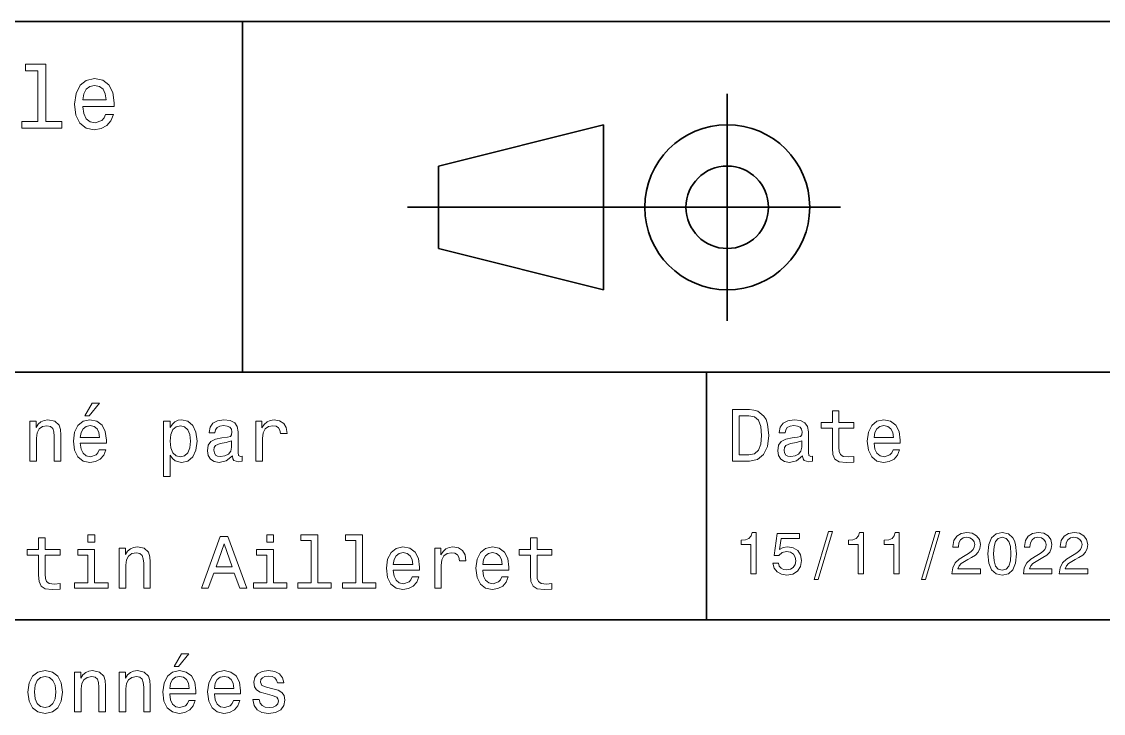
# Model space of a CAD drawing. Extents: x 0 to 297, y 0 to 210.
# Drawn here: x 108.8 to 161.2, y 36.5 to 70 of the extents above; entities that cross this region are included whole.
import ezdxf

# ---------------------------------------------------------------- set-up
doc = ezdxf.new("R2010")
doc.units = 0

msp = doc.modelspace()

# ---------------------------------------------------------------- linework, layer by layer
at = {"color": 7, "lineweight": 35}
for p, q in [((97, 70), (287, 70)), ((127.5, 61), (148.5, 61)), ((97, 53), (162, 53)), ((97, 41), (162, 41))]:
    msp.add_line(p, q, dxfattribs=at)
at = {"color": 7, "lineweight": 35, "ltscale": 0.425}
msp.add_line((119.5, 53), (119.5, 70), dxfattribs=at)
at = {"color": 7, "lineweight": 35, "ltscale": 0.275}
msp.add_line((143, 55.5), (143, 66.5), dxfattribs=at)
at = {"color": 7, "lineweight": 35, "ltscale": 0.206155}
for p, q in [((129, 63), (137, 65)), ((137, 57), (129, 59))]:
    msp.add_line(p, q, dxfattribs=at)
at = {"color": 7, "lineweight": 35, "ltscale": 0.2}
msp.add_line((137, 65), (137, 57), dxfattribs=at)
at = {"color": 7, "lineweight": 35, "ltscale": 0.1}
msp.add_line((129, 59), (129, 63), dxfattribs=at)
at = {"color": 7, "lineweight": 35, "ltscale": 0.3}
msp.add_line((142, 41), (142, 53), dxfattribs=at)
at = {"color": 7, "lineweight": 13}
for points in [[(109.572044, 67.621033), (109.572044, 65.157059), (108.789627, 65.157059), (108.789627, 64.837173), (110.730545, 64.837173), (110.730545, 65.157059), (109.952454, 65.157059), (109.952454, 67.940918), (108.975502, 67.940918), (108.975502, 67.621033)], [(111.750717, 65.887604), (113.272339, 65.887604), (113.276657, 66.064842), (113.207497, 66.561958), (113.017288, 66.933716), (112.714699, 67.158501), (112.312683, 67.240631), (111.919312, 67.154175), (111.616714, 66.912102), (111.422188, 66.51873), (111.353027, 66), (111.41787, 65.4683), (111.612396, 65.079247), (111.91066, 64.837173), (112.299713, 64.755043), (112.636887, 64.811234), (112.913544, 64.958214), (113.116714, 65.191643), (113.233429, 65.502876), (112.857346, 65.502876), (112.779541, 65.329971), (112.667145, 65.200287), (112.34726, 65.096542), (112.100868, 65.144089), (111.914986, 65.295387), (111.793945, 65.541786), (111.750717, 65.874634)], [(111.750717, 66.207489), (111.798271, 66.50576), (111.914986, 66.726219), (112.092216, 66.860229), (112.325653, 66.907776), (112.554756, 66.860229), (112.731987, 66.726219), (112.840057, 66.50576), (112.878967, 66.207489)], [(111.84726, 50.88797), (112.059799, 50.88797), (112.560516, 51.500362), (112.207489, 51.500362)], [(144.080688, 51.190563), (143.248566, 51.190563), (143.248566, 48.690563), (144.080688, 48.690563), (144.473343, 48.769814), (144.765137, 49.011169), (144.945251, 49.40382), (145.010086, 49.940563), (144.952454, 50.488113), (144.880402, 50.70425), (144.779541, 50.877163), (144.487747, 51.111313), (144.296829, 51.168949)], [(144.055481, 50.891571), (144.329254, 50.837536), (144.516571, 50.671829), (144.628235, 50.376442), (144.664261, 49.940563), (144.624634, 49.519093), (144.51297, 49.223705), (144.322052, 49.047192), (144.055481, 48.989555), (143.583572, 48.989555), (143.583572, 50.891571)], [(148.100861, 50.289986), (148.100861, 49.320965), (148.122482, 49.007565), (148.223343, 48.791428), (148.425079, 48.665348), (148.767288, 48.62212), (149.141937, 48.640129), (149.141937, 48.913906), (148.868149, 48.892292), (148.619598, 48.921112), (148.486313, 49.011169), (148.42868, 49.162464), (148.417862, 49.375), (148.417862, 50.289986), (149.141937, 50.289986), (149.141937, 50.560158), (148.417862, 50.560158), (148.417862, 51.125721), (148.100861, 51.125721), (148.100861, 50.560158), (147.553314, 50.560158), (147.553314, 50.289986)], [(109.181557, 48.690563), (109.498558, 48.690563), (109.498558, 49.807278), (109.530983, 50.063042), (109.635445, 50.250362), (109.797546, 50.365635), (110.013687, 50.408863), (110.1866, 50.372841), (110.29467, 50.275578), (110.348701, 50.113472), (110.366714, 49.897335), (110.366714, 48.690563), (110.683716, 48.690563), (110.683716, 49.962177), (110.669312, 50.217941), (110.604469, 50.430477), (110.39193, 50.625), (110.060516, 50.693443), (109.876801, 50.668228), (109.721901, 50.599785), (109.588615, 50.484512), (109.484146, 50.329613), (109.484146, 50.625), (109.181557, 50.625)], [(111.627518, 49.565922), (112.895531, 49.565922), (112.899132, 49.713619), (112.841499, 50.127884), (112.682999, 50.437683), (112.430832, 50.625), (112.095825, 50.693443), (111.768013, 50.621399), (111.515854, 50.41967), (111.353745, 50.091862), (111.296112, 49.659584), (111.350143, 49.216499), (111.512245, 48.892292), (111.760803, 48.690563), (112.085014, 48.62212), (112.365997, 48.668949), (112.596542, 48.791428), (112.765854, 48.98595), (112.863113, 49.245319), (112.549713, 49.245319), (112.484871, 49.101227), (112.391212, 48.993156), (112.124641, 48.9067), (111.919312, 48.946327), (111.764412, 49.072407), (111.663544, 49.27774), (111.627518, 49.555115)], [(111.627518, 49.832493), (111.667145, 50.081055), (111.764412, 50.264771), (111.912102, 50.376442), (112.106628, 50.416069), (112.297546, 50.376442), (112.445244, 50.264771), (112.535301, 50.081055), (112.567726, 49.832493)], [(115.986313, 50.326012), (115.986313, 50.625), (115.669312, 50.625), (115.669312, 47.941284), (115.986313, 47.941284), (115.986313, 48.98595), (116.097984, 48.816643), (116.22406, 48.704971), (116.541069, 48.62212), (116.843658, 48.690563), (117.081413, 48.895893), (117.236313, 49.2201), (117.293945, 49.659584), (117.236313, 50.095463), (117.081413, 50.41967), (116.843658, 50.621399), (116.541069, 50.693443), (116.368156, 50.671829), (116.220459, 50.603386), (116.094383, 50.488113)], [(116.48703, 48.9067), (116.274498, 48.953533), (116.119598, 49.097622), (116.022339, 49.331772), (115.989914, 49.659584), (116.022339, 49.983791), (116.119598, 50.217941), (116.274498, 50.358429), (116.48703, 50.408863), (116.681557, 50.358429), (116.836456, 50.21434), (116.933716, 49.98019), (116.969742, 49.659584), (116.933716, 49.335377), (116.836456, 49.097622), (116.681557, 48.953533)], [(119.005043, 48.942726), (119.005043, 48.931919), (119.023056, 48.809441), (119.077087, 48.722984), (119.304031, 48.654541), (119.480545, 48.683357), (119.480545, 48.928314), (119.4049, 48.917507), (119.304031, 48.96434), (119.286026, 49.108429), (119.286026, 50.109871), (119.242798, 50.365635), (119.116714, 50.54575), (118.896973, 50.65382), (118.587173, 50.693443), (118.284584, 50.650219), (118.061241, 50.52774), (117.920746, 50.336815), (117.873917, 50.084656), (117.873917, 50.063042), (118.158501, 50.063042), (118.183716, 50.21434), (118.26297, 50.322407), (118.392654, 50.387249), (118.57637, 50.412464), (118.752884, 50.394455), (118.878967, 50.34042), (118.954613, 50.246758), (118.979828, 50.117077), (118.965416, 49.965778), (118.907784, 49.890129), (118.763687, 49.854107), (118.493515, 49.825291), (118.183716, 49.760448), (117.963974, 49.645176), (117.834297, 49.465057), (117.79467, 49.19849), (117.830688, 48.960735), (117.942368, 48.784222), (118.122482, 48.67255), (118.37104, 48.632927), (118.706055, 48.708576)], [(120.143372, 48.690563), (120.460373, 48.690563), (120.460373, 49.796471), (120.492798, 50.063042), (120.590057, 50.253963), (120.748558, 50.369236), (120.961098, 50.408863), (121.119598, 50.383648), (121.238472, 50.3116), (121.310516, 50.189121), (121.335739, 50.023415), (121.656342, 50.023415), (121.613113, 50.315205), (121.49424, 50.524136), (121.296112, 50.650219), (121.02594, 50.693443), (120.842224, 50.664627), (120.683716, 50.592579), (120.543228, 50.4701), (120.431557, 50.304398), (120.431557, 50.625), (120.143372, 50.625)], [(146.656342, 48.942726), (146.656342, 48.931919), (146.674347, 48.809441), (146.728394, 48.722984), (146.955338, 48.654541), (147.131851, 48.683357), (147.131851, 48.928314), (147.056198, 48.917507), (146.955338, 48.96434), (146.937317, 49.108429), (146.937317, 50.109871), (146.894089, 50.365635), (146.768005, 50.54575), (146.548264, 50.65382), (146.23848, 50.693443), (145.935883, 50.650219), (145.71254, 50.52774), (145.572052, 50.336815), (145.525223, 50.084656), (145.525223, 50.063042), (145.809799, 50.063042), (145.835022, 50.21434), (145.914261, 50.322407), (146.043945, 50.387249), (146.227661, 50.412464), (146.404175, 50.394455), (146.530258, 50.34042), (146.605911, 50.246758), (146.631119, 50.117077), (146.616714, 49.965778), (146.559082, 49.890129), (146.414978, 49.854107), (146.144806, 49.825291), (145.835022, 49.760448), (145.61528, 49.645176), (145.485596, 49.465057), (145.445969, 49.19849), (145.481995, 48.960735), (145.593658, 48.784222), (145.773773, 48.67255), (146.022339, 48.632927), (146.357346, 48.708576)], [(150.121765, 49.565922), (151.389771, 49.565922), (151.393372, 49.713619), (151.335739, 50.127884), (151.177231, 50.437683), (150.925079, 50.625), (150.590057, 50.693443), (150.262253, 50.621399), (150.010086, 50.41967), (149.847977, 50.091862), (149.790344, 49.659584), (149.844376, 49.216499), (150.006485, 48.892292), (150.255051, 48.690563), (150.579254, 48.62212), (150.860229, 48.668949), (151.090775, 48.791428), (151.260086, 48.98595), (151.357346, 49.245319), (151.043945, 49.245319), (150.979111, 49.101227), (150.885452, 48.993156), (150.618881, 48.9067), (150.413544, 48.946327), (150.258652, 49.072407), (150.157776, 49.27774), (150.121765, 49.555115)], [(150.121765, 49.832493), (150.161377, 50.081055), (150.258652, 50.264771), (150.406342, 50.376442), (150.600861, 50.416069), (150.791794, 50.376442), (150.939484, 50.264771), (151.029541, 50.081055), (151.061966, 49.832493)], [(118.969025, 49.367798), (118.925797, 49.180477), (118.810516, 49.036385), (118.637611, 48.942726), (118.425072, 48.910305), (118.288185, 48.928314), (118.190926, 48.98595), (118.129684, 49.086815), (118.111671, 49.227306), (118.126083, 49.353386), (118.183716, 49.443443), (118.414268, 49.544312), (118.706055, 49.587536), (118.969025, 49.673992)], [(146.620316, 49.367798), (146.577087, 49.180477), (146.461823, 49.036385), (146.28891, 48.942726), (146.07637, 48.910305), (145.939484, 48.928314), (145.842224, 48.98595), (145.780975, 49.086815), (145.76297, 49.227306), (145.777374, 49.353386), (145.835022, 49.443443), (146.065567, 49.544312), (146.357346, 49.587536), (146.620316, 49.673992)], [(112.329971, 45.117435), (111.994957, 45.117435), (111.994957, 44.757202), (112.329971, 44.757202)], [(121.004326, 45.117435), (120.669312, 45.117435), (120.669312, 44.757202), (121.004326, 44.757202)], [(122.823486, 44.850864), (122.823486, 42.79755), (122.171471, 42.79755), (122.171471, 42.530979), (123.78891, 42.530979), (123.78891, 42.79755), (123.140488, 42.79755), (123.140488, 45.117435), (122.32637, 45.117435), (122.32637, 44.850864)], [(124.992081, 44.850864), (124.992081, 42.79755), (124.340057, 42.79755), (124.340057, 42.530979), (125.957497, 42.530979), (125.957497, 42.79755), (125.309082, 42.79755), (125.309082, 45.117435), (124.494965, 45.117435), (124.494965, 44.850864)], [(144.14122, 43.224785), (144.403458, 43.224785), (144.403458, 45.239193), (144.207504, 45.239193), (144.155624, 45.0634), (144.05188, 44.945248), (143.893372, 44.876083), (143.674362, 44.853027), (143.674362, 44.648415), (144.14122, 44.648415)], [(145.213257, 43.746399), (145.276657, 43.510086), (145.417877, 43.325649), (145.625366, 43.210377), (145.890488, 43.167149), (146.181564, 43.219021), (146.409225, 43.360233), (146.553314, 43.585014), (146.608078, 43.873199), (146.559082, 44.141212), (146.420761, 44.351585), (146.20462, 44.487034), (145.925079, 44.536022), (145.708939, 44.501442), (145.541794, 44.406342), (145.622482, 44.945248), (146.498566, 44.945248), (146.498566, 45.181557), (145.429398, 45.181557), (145.270905, 44.12104), (145.50145, 44.12104), (145.668594, 44.256485), (145.881851, 44.305477), (146.066284, 44.273777), (146.207504, 44.181557), (146.296829, 44.040348), (146.328537, 43.858791), (146.296829, 43.677235), (146.20462, 43.536022), (146.0634, 43.446686), (145.881851, 43.414986), (145.729111, 43.435158), (145.610962, 43.501442), (145.524506, 43.605186), (145.481277, 43.746399)], [(147.213257, 42.956772), (147.412109, 42.956772), (148.109512, 45.279541), (147.907791, 45.279541)], [(149.345825, 43.224785), (149.608078, 43.224785), (149.608078, 45.239193), (149.412109, 45.239193), (149.360229, 45.0634), (149.256485, 44.945248), (149.097992, 44.876083), (148.878967, 44.853027), (148.878967, 44.648415), (149.345825, 44.648415)], [(151.080688, 43.224785), (151.342941, 43.224785), (151.342941, 45.239193), (151.146973, 45.239193), (151.095108, 45.0634), (150.991364, 44.945248), (150.832855, 44.876083), (150.613831, 44.853027), (150.613831, 44.648415), (151.080688, 44.648415)], [(152.417877, 42.956772), (152.616714, 42.956772), (153.314133, 45.279541), (153.112396, 45.279541)], [(153.899139, 43.224785), (155.273773, 43.224785), (155.273773, 43.472622), (154.187317, 43.472622), (154.247849, 43.60807), (154.351593, 43.720463), (154.671478, 43.925072), (154.841507, 44.011528), (155.031708, 44.135448), (155.167145, 44.279541), (155.244965, 44.44957), (155.273773, 44.642651), (155.224792, 44.884727), (155.08934, 45.074928), (154.881851, 45.195965), (154.613831, 45.239193), (154.337173, 45.190201), (154.126801, 45.054756), (153.991364, 44.838619), (153.945251, 44.553314), (153.945251, 44.51297), (154.207504, 44.51297), (154.207504, 44.536022), (154.233429, 44.731991), (154.311249, 44.876083), (154.435165, 44.9683), (154.599426, 45), (154.766571, 44.971184), (154.890488, 44.899136), (154.971191, 44.786743), (155, 44.645535), (154.979828, 44.51297), (154.925079, 44.400578), (154.832855, 44.302593), (154.706055, 44.216141), (154.536026, 44.12392), (154.253601, 43.945248), (154.054764, 43.755043), (153.9366, 43.524498), (153.899139, 43.233429)], [(155.642654, 44.201729), (155.685883, 43.749279), (155.821335, 43.426514), (156.037476, 43.230549), (156.337173, 43.167149), (156.634003, 43.230549), (156.850143, 43.426514), (156.982712, 43.749279), (157.028824, 44.201729), (156.982712, 44.651299), (156.927963, 44.829971), (156.850143, 44.976948), (156.634003, 45.172913), (156.337173, 45.239193), (156.037476, 45.172913), (155.821335, 44.974064), (155.685883, 44.651299)], [(157.368881, 43.224785), (158.743515, 43.224785), (158.743515, 43.472622), (157.657059, 43.472622), (157.71759, 43.60807), (157.821335, 43.720463), (158.14122, 43.925072), (158.311249, 44.011528), (158.50145, 44.135448), (158.636887, 44.279541), (158.714706, 44.44957), (158.743515, 44.642651), (158.694534, 44.884727), (158.559082, 45.074928), (158.351593, 45.195965), (158.083572, 45.239193), (157.806915, 45.190201), (157.596542, 45.054756), (157.461105, 44.838619), (157.414993, 44.553314), (157.414993, 44.51297), (157.677231, 44.51297), (157.677231, 44.536022), (157.703171, 44.731991), (157.780991, 44.876083), (157.904907, 44.9683), (158.069168, 45), (158.236313, 44.971184), (158.360229, 44.899136), (158.440918, 44.786743), (158.469742, 44.645535), (158.44957, 44.51297), (158.394821, 44.400578), (158.302597, 44.302593), (158.175797, 44.216141), (158.005768, 44.12392), (157.723343, 43.945248), (157.524506, 43.755043), (157.406342, 43.524498), (157.368881, 43.233429)], [(159.103745, 43.224785), (160.478394, 43.224785), (160.478394, 43.472622), (159.391937, 43.472622), (159.452454, 43.60807), (159.556198, 43.720463), (159.876083, 43.925072), (160.046112, 44.011528), (160.236313, 44.135448), (160.371765, 44.279541), (160.44957, 44.44957), (160.478394, 44.642651), (160.429398, 44.884727), (160.293945, 45.074928), (160.086456, 45.195965), (159.818451, 45.239193), (159.541794, 45.190201), (159.331421, 45.054756), (159.195969, 44.838619), (159.149857, 44.553314), (159.149857, 44.51297), (159.412109, 44.51297), (159.412109, 44.536022), (159.438049, 44.731991), (159.515854, 44.876083), (159.639771, 44.9683), (159.804031, 45), (159.971191, 44.971184), (160.095108, 44.899136), (160.175797, 44.786743), (160.20462, 44.645535), (160.184448, 44.51297), (160.129684, 44.400578), (160.037476, 44.302593), (159.91066, 44.216141), (159.740631, 44.12392), (159.458221, 43.945248), (159.259369, 43.755043), (159.14122, 43.524498), (159.103745, 43.233429)], [(109.606628, 44.130402), (109.606628, 43.161381), (109.628242, 42.84798), (109.729111, 42.631844), (109.930832, 42.505764), (110.273056, 42.462536), (110.647697, 42.480545), (110.647697, 42.754322), (110.373917, 42.732708), (110.125359, 42.761528), (109.992073, 42.851585), (109.934441, 43.00288), (109.92363, 43.215416), (109.92363, 44.130402), (110.647697, 44.130402), (110.647697, 44.400574), (109.92363, 44.400574), (109.92363, 44.966137), (109.606628, 44.966137), (109.606628, 44.400574), (109.059074, 44.400574), (109.059074, 44.130402)], [(117.506485, 42.530979), (117.837898, 42.530979), (118.100868, 43.26585), (119.098701, 43.26585), (119.361671, 42.530979), (119.700287, 42.530979), (118.785301, 45.03458), (118.41787, 45.03458)], [(118.216141, 43.572044), (118.601585, 44.674351), (118.98703, 43.572044)], [(133.46109, 44.130402), (133.46109, 43.161381), (133.482712, 42.84798), (133.583572, 42.631844), (133.785309, 42.505764), (134.127533, 42.462536), (134.502167, 42.480545), (134.502167, 42.754322), (134.228394, 42.732708), (133.979828, 42.761528), (133.846542, 42.851585), (133.78891, 43.00288), (133.778107, 43.215416), (133.778107, 44.130402), (134.502167, 44.130402), (134.502167, 44.400574), (133.778107, 44.400574), (133.778107, 44.966137), (133.46109, 44.966137), (133.46109, 44.400574), (132.913544, 44.400574), (132.913544, 44.130402)], [(155.919312, 44.201729), (155.942368, 44.550434), (156.01442, 44.801155), (156.144104, 44.948128), (156.337173, 45), (156.527374, 44.948128), (156.657059, 44.801155), (156.729111, 44.550434), (156.752167, 44.201729), (156.729111, 43.850143), (156.657059, 43.599426), (156.527374, 43.45245), (156.337173, 43.403458), (156.144104, 43.45245), (156.01442, 43.599426), (155.942368, 43.850143)], [(112.319168, 42.79755), (112.319168, 44.400574), (111.505043, 44.400574), (111.505043, 44.130402), (112.002159, 44.130402), (112.002159, 42.79755), (111.353745, 42.79755), (111.353745, 42.530979), (112.974785, 42.530979), (112.974785, 42.79755)], [(113.51873, 42.530979), (113.835732, 42.530979), (113.835732, 43.647694), (113.868156, 43.903458), (113.972626, 44.090778), (114.134727, 44.206051), (114.350861, 44.249279), (114.523773, 44.213257), (114.631844, 44.115993), (114.685883, 43.953888), (114.703888, 43.737751), (114.703888, 42.530979), (115.020889, 42.530979), (115.020889, 43.802593), (115.006485, 44.058357), (114.941643, 44.270893), (114.729111, 44.465416), (114.39769, 44.533859), (114.213974, 44.508644), (114.059082, 44.440201), (113.925789, 44.324928), (113.821327, 44.170029), (113.821327, 44.465416), (113.51873, 44.465416)], [(120.993515, 42.79755), (120.993515, 44.400574), (120.179398, 44.400574), (120.179398, 44.130402), (120.676514, 44.130402), (120.676514, 42.79755), (120.028099, 42.79755), (120.028099, 42.530979), (121.649139, 42.530979), (121.649139, 42.79755)], [(126.80764, 43.406338), (128.075653, 43.406338), (128.079254, 43.554035), (128.021622, 43.9683), (127.863113, 44.278099), (127.610954, 44.465416), (127.27594, 44.533859), (126.948135, 44.461815), (126.695969, 44.260086), (126.533867, 43.932278), (126.476227, 43.5), (126.530266, 43.056915), (126.692368, 42.732708), (126.940926, 42.530979), (127.265137, 42.462536), (127.546112, 42.509365), (127.776657, 42.631844), (127.945969, 42.826366), (128.043228, 43.085735), (127.729828, 43.085735), (127.664993, 42.941643), (127.571327, 42.833572), (127.304756, 42.747116), (127.099426, 42.786743), (126.944527, 42.912823), (126.843666, 43.118156), (126.80764, 43.395531)], [(126.80764, 43.672909), (126.847267, 43.921471), (126.944527, 44.105186), (127.092224, 44.216858), (127.286743, 44.256485), (127.477669, 44.216858), (127.625366, 44.105186), (127.715424, 43.921471), (127.747841, 43.672909)], [(128.817734, 42.530979), (129.134735, 42.530979), (129.134735, 43.636887), (129.167145, 43.903458), (129.26442, 44.094379), (129.422913, 44.209652), (129.635452, 44.249279), (129.793945, 44.224064), (129.912827, 44.152016), (129.984879, 44.029537), (130.010086, 43.863831), (130.330688, 43.863831), (130.287476, 44.155621), (130.168594, 44.364552), (129.970459, 44.490635), (129.700287, 44.533859), (129.516571, 44.505043), (129.358078, 44.432995), (129.21759, 44.310516), (129.105911, 44.144814), (129.105911, 44.465416), (128.817734, 44.465416)], [(131.144821, 43.406338), (132.412827, 43.406338), (132.416428, 43.554035), (132.358795, 43.9683), (132.200287, 44.278099), (131.948135, 44.465416), (131.613113, 44.533859), (131.285309, 44.461815), (131.033142, 44.260086), (130.871048, 43.932278), (130.8134, 43.5), (130.867432, 43.056915), (131.029541, 42.732708), (131.278107, 42.530979), (131.60231, 42.462536), (131.883286, 42.509365), (132.113831, 42.631844), (132.283142, 42.826366), (132.380402, 43.085735), (132.067017, 43.085735), (132.002167, 42.941643), (131.908508, 42.833572), (131.641937, 42.747116), (131.4366, 42.786743), (131.281708, 42.912823), (131.180847, 43.118156), (131.144821, 43.395531)], [(131.144821, 43.672909), (131.184448, 43.921471), (131.281708, 44.105186), (131.429398, 44.216858), (131.623932, 44.256485), (131.81485, 44.216858), (131.96254, 44.105186), (132.052597, 43.921471), (132.085022, 43.672909)], [(116.184441, 38.728386), (116.396973, 38.728386), (116.897697, 39.340778), (116.54467, 39.340778)], [(109.087898, 37.496399), (109.145531, 37.056915), (109.311241, 36.732708), (109.574203, 36.530979), (109.927231, 36.462536), (110.276657, 36.530979), (110.539627, 36.729107), (110.70533, 37.053314), (110.766571, 37.496399), (110.70533, 37.935879), (110.539627, 38.263687), (110.276657, 38.461815), (109.927231, 38.533859), (109.574203, 38.461815), (109.311241, 38.260086), (109.145531, 37.935879)], [(111.350143, 36.530979), (111.667145, 36.530979), (111.667145, 37.647694), (111.69957, 37.903458), (111.804031, 38.090778), (111.966141, 38.206051), (112.182274, 38.249279), (112.355186, 38.213257), (112.463257, 38.115993), (112.517288, 37.953888), (112.535301, 37.737751), (112.535301, 36.530979), (112.852303, 36.530979), (112.852303, 37.802593), (112.837898, 38.058357), (112.773056, 38.270893), (112.560516, 38.465416), (112.229103, 38.533859), (112.045387, 38.508644), (111.890488, 38.440201), (111.757202, 38.324928), (111.65274, 38.170029), (111.65274, 38.465416), (111.350143, 38.465416)], [(113.51873, 36.530979), (113.835732, 36.530979), (113.835732, 37.647694), (113.868156, 37.903458), (113.972626, 38.090778), (114.134727, 38.206051), (114.350861, 38.249279), (114.523773, 38.213257), (114.631844, 38.115993), (114.685883, 37.953888), (114.703888, 37.737751), (114.703888, 36.530979), (115.020889, 36.530979), (115.020889, 37.802593), (115.006485, 38.058357), (114.941643, 38.270893), (114.729111, 38.465416), (114.39769, 38.533859), (114.213974, 38.508644), (114.059082, 38.440201), (113.925789, 38.324928), (113.821327, 38.170029), (113.821327, 38.465416), (113.51873, 38.465416)], [(115.964699, 37.406338), (117.232712, 37.406338), (117.236313, 37.554035), (117.178673, 37.9683), (117.020172, 38.278099), (116.768013, 38.465416), (116.432999, 38.533859), (116.105186, 38.461815), (115.853027, 38.260086), (115.690918, 37.932278), (115.633286, 37.5), (115.687317, 37.056915), (115.849426, 36.732708), (116.097984, 36.530979), (116.422188, 36.462536), (116.703171, 36.509365), (116.933716, 36.631844), (117.103027, 36.826366), (117.200287, 37.085735), (116.886887, 37.085735), (116.822044, 36.941643), (116.728386, 36.833572), (116.461815, 36.747116), (116.256485, 36.786743), (116.101585, 36.912823), (116.000717, 37.118156), (115.964699, 37.395531)], [(118.133286, 37.406338), (119.401299, 37.406338), (119.4049, 37.554035), (119.34726, 37.9683), (119.188766, 38.278099), (118.9366, 38.465416), (118.601585, 38.533859), (118.273773, 38.461815), (118.021614, 38.260086), (117.859512, 37.932278), (117.801872, 37.5), (117.855911, 37.056915), (118.018013, 36.732708), (118.266571, 36.530979), (118.590775, 36.462536), (118.871758, 36.509365), (119.10231, 36.631844), (119.271614, 36.826366), (119.368881, 37.085735), (119.055481, 37.085735), (118.990631, 36.941643), (118.896973, 36.833572), (118.630402, 36.747116), (118.425072, 36.786743), (118.270172, 36.912823), (118.169312, 37.118156), (118.133286, 37.395531)], [(120.971901, 37.658501), (120.66571, 37.730545), (120.438766, 37.8134), (120.363113, 37.982708), (120.384727, 38.101585), (120.460373, 38.188038), (120.582855, 38.242073), (120.759369, 38.263687), (120.92868, 38.242073), (121.061966, 38.177231), (121.148415, 38.079971), (121.184441, 37.950287), (121.49424, 37.950287), (121.49424, 37.957493), (121.440201, 38.191643), (121.292511, 38.375359), (121.061966, 38.490635), (120.759369, 38.533859), (120.453171, 38.490635), (120.229828, 38.371758), (120.08934, 38.195244), (120.046112, 37.971901), (120.078529, 37.755764), (120.179398, 37.604465), (120.3451, 37.496399), (120.586456, 37.42075), (120.939484, 37.334293), (121.155624, 37.244236), (121.213257, 37.172188), (121.234871, 37.064121), (121.202454, 36.930836), (121.115997, 36.829971), (120.97551, 36.765129), (120.788185, 36.743515), (120.590057, 36.765129), (120.445969, 36.840778), (120.348709, 36.963257), (120.309082, 37.132565), (120.002884, 37.132565), (120.053314, 36.844379), (120.201012, 36.635445), (120.435158, 36.509365), (120.759369, 36.462536), (121.097984, 36.509365), (121.346542, 36.635445), (121.497841, 36.837173), (121.551872, 37.100143), (121.512253, 37.327087), (121.400574, 37.481987), (121.216858, 37.582851)], [(109.412102, 37.5), (109.444527, 37.824207), (109.545387, 38.058357), (109.707489, 38.20245), (109.927231, 38.25288), (110.143372, 38.20245), (110.305473, 38.061958), (110.406342, 37.824207), (110.44236, 37.5), (110.406342, 37.172188), (110.305473, 36.934437), (110.143372, 36.790344), (109.927231, 36.743515), (109.707489, 36.790344), (109.545387, 36.934437), (109.444527, 37.172188)], [(115.964699, 37.672909), (116.004318, 37.921471), (116.101585, 38.105186), (116.249283, 38.216858), (116.443802, 38.256485), (116.634727, 38.216858), (116.782425, 38.105186), (116.872482, 37.921471), (116.9049, 37.672909)], [(118.133286, 37.672909), (118.172913, 37.921471), (118.270172, 38.105186), (118.41787, 38.216858), (118.612396, 38.256485), (118.803314, 38.216858), (118.951012, 38.105186), (119.041069, 37.921471), (119.073486, 37.672909)]]:
    msp.add_lwpolyline(points, close=True, dxfattribs=at)
at = {"color": 7, "lineweight": 35}
for radius in [4, 2]:
    msp.add_circle((143, 61), radius, dxfattribs=at)

doc.saveas('drawing.dxf')
